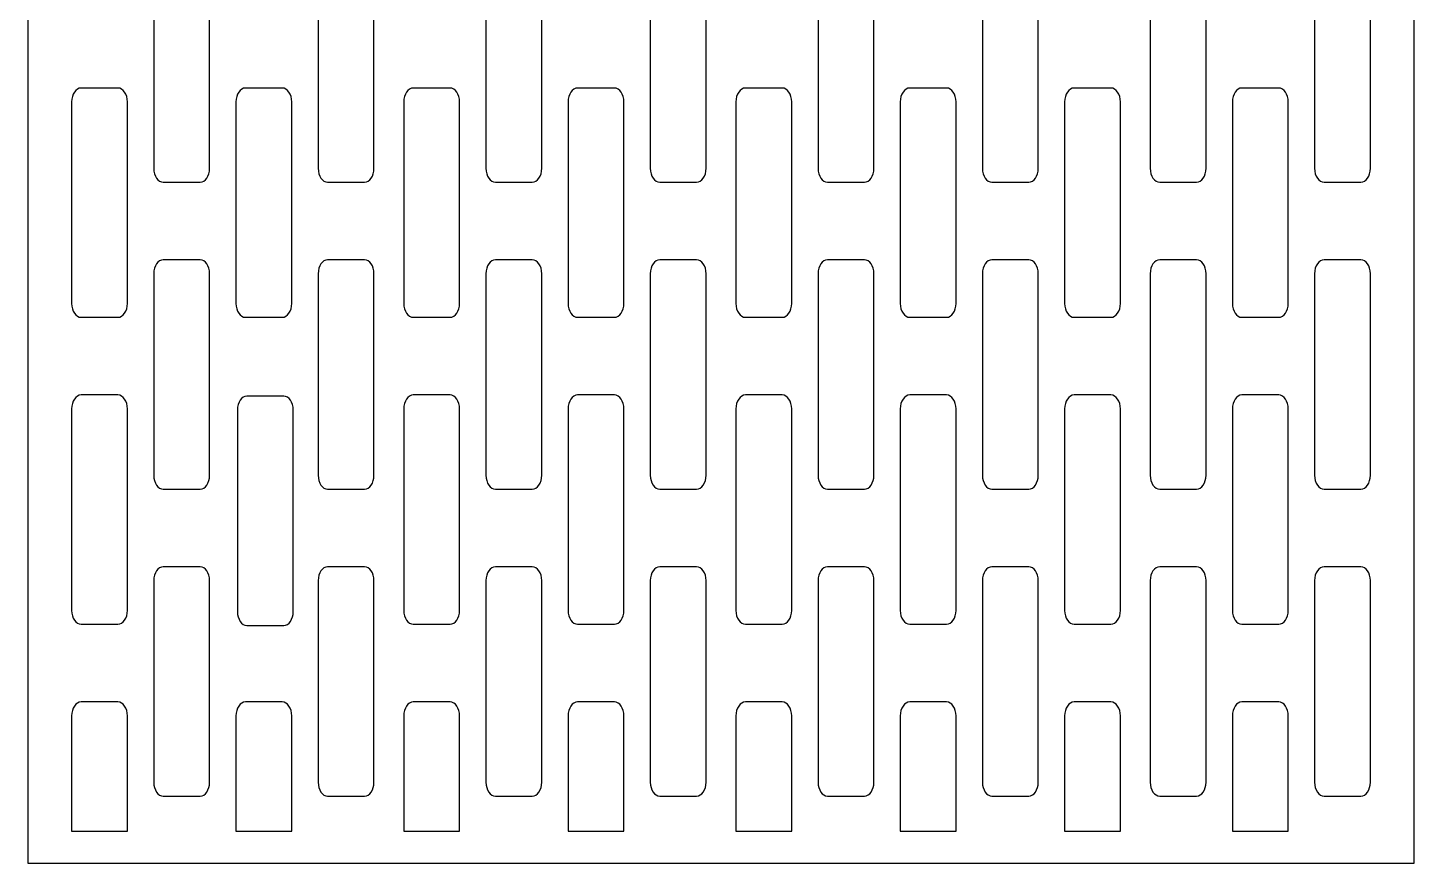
# Model space of a CAD drawing. Header units: centimetres. Extents: x -21.3 to -16.3, y -3.9 to 9.
# Drawn here: x -21.275 to -16.317, y -3.853 to -0.864 of the extents above; entities that cross this region are included whole.
import ezdxf

# ---------------------------------------------------------------- set-up
doc = ezdxf.new("R2010")
doc.units = ezdxf.units.CM
doc.header["$MEASUREMENT"] = 0
doc.layers.add('layer 1', color=7, linetype='Continuous')

msp = doc.modelspace()

# ---------------------------------------------------------------- linework, layer by layer
at = {"layer": 'layer 1', "color": 250}
for points, knots in [([(-21.27529, 9.00078), (-21.27529, 9.00078), (-16.3166, 9.00078), (-16.3166, 9.00078), (-16.3166, 9.00078), (-16.3166, 9.00078), (-16.3166, -3.85302), (-16.3166, -3.85302), (-16.3166, -3.85302), (-16.3166, -3.85302), (-21.27529, -3.85302), (-21.27529, -3.85302), (-21.27529, -3.85302), (-21.27529, -3.85302), (-21.27529, 9.00078), (-21.27529, 9.00078)], [0, 0, 0, 0, 0.2, 0.2, 0.2, 0.2, 0.4, 0.4, 0.4, 0.4, 0.6, 0.6, 0.6, 0.6, 1, 1, 1, 1]), ([(-20.79046, -0.5957), (-20.79046, -0.5957), (-20.65887, -0.5957), (-20.65887, -0.5957), (-20.65887, -0.5957), (-20.64013, -0.5957), (-20.62482, -0.61803), (-20.62482, -0.6453), (-20.62482, -0.6453), (-20.62482, -0.6453), (-20.62482, -1.36648), (-20.62482, -1.36648), (-20.62482, -1.36648), (-20.62482, -1.39376), (-20.64013, -1.41607), (-20.65887, -1.41607), (-20.65887, -1.41607), (-20.65887, -1.41607), (-20.79046, -1.41607), (-20.79046, -1.41607), (-20.79046, -1.41607), (-20.80918, -1.41607), (-20.8245, -1.39376), (-20.8245, -1.36648), (-20.8245, -1.36648), (-20.8245, -1.36648), (-20.8245, -0.6453), (-20.8245, -0.6453), (-20.8245, -0.6453), (-20.8245, -0.61803), (-20.80918, -0.5957), (-20.79046, -0.5957)], [0, 0, 0, 0, 0.1111111, 0.1111111, 0.1111111, 0.1111111, 0.2222222, 0.2222222, 0.2222222, 0.2222222, 0.3333333, 0.3333333, 0.3333333, 0.3333333, 0.4444444, 0.4444444, 0.4444444, 0.4444444, 0.5555556, 0.5555556, 0.5555556, 0.5555556, 0.6666667, 0.6666667, 0.6666667, 0.6666667, 0.7777778, 0.7777778, 0.7777778, 0.7777778, 1, 1, 1, 1]), ([(-20.20264, -0.5957), (-20.20264, -0.5957), (-20.07105, -0.5957), (-20.07105, -0.5957), (-20.07105, -0.5957), (-20.05233, -0.5957), (-20.037, -0.61803), (-20.037, -0.6453), (-20.037, -0.6453), (-20.037, -0.6453), (-20.037, -1.36648), (-20.037, -1.36648), (-20.037, -1.36648), (-20.037, -1.39376), (-20.05233, -1.41607), (-20.07105, -1.41607), (-20.07105, -1.41607), (-20.07105, -1.41607), (-20.20264, -1.41607), (-20.20264, -1.41607), (-20.20264, -1.41607), (-20.22136, -1.41607), (-20.23668, -1.39376), (-20.23668, -1.36648), (-20.23668, -1.36648), (-20.23668, -1.36648), (-20.23668, -0.6453), (-20.23668, -0.6453), (-20.23668, -0.6453), (-20.23668, -0.61803), (-20.22136, -0.5957), (-20.20264, -0.5957)], [0, 0, 0, 0, 0.1111111, 0.1111111, 0.1111111, 0.1111111, 0.2222222, 0.2222222, 0.2222222, 0.2222222, 0.3333333, 0.3333333, 0.3333333, 0.3333333, 0.4444444, 0.4444444, 0.4444444, 0.4444444, 0.5555556, 0.5555556, 0.5555556, 0.5555556, 0.6666667, 0.6666667, 0.6666667, 0.6666667, 0.7777778, 0.7777778, 0.7777778, 0.7777778, 1, 1, 1, 1]), ([(-19.60263, -0.5957), (-19.60263, -0.5957), (-19.47104, -0.5957), (-19.47104, -0.5957), (-19.47104, -0.5957), (-19.4523, -0.5957), (-19.43699, -0.61803), (-19.43699, -0.6453), (-19.43699, -0.6453), (-19.43699, -0.6453), (-19.43699, -1.36648), (-19.43699, -1.36648), (-19.43699, -1.36648), (-19.43699, -1.39376), (-19.4523, -1.41607), (-19.47104, -1.41607), (-19.47104, -1.41607), (-19.47104, -1.41607), (-19.60263, -1.41607), (-19.60263, -1.41607), (-19.60263, -1.41607), (-19.62135, -1.41607), (-19.63666, -1.39376), (-19.63666, -1.36648), (-19.63666, -1.36648), (-19.63666, -1.36648), (-19.63666, -0.6453), (-19.63666, -0.6453), (-19.63666, -0.6453), (-19.63666, -0.61803), (-19.62135, -0.5957), (-19.60263, -0.5957)], [0, 0, 0, 0, 0.1111111, 0.1111111, 0.1111111, 0.1111111, 0.2222222, 0.2222222, 0.2222222, 0.2222222, 0.3333333, 0.3333333, 0.3333333, 0.3333333, 0.4444444, 0.4444444, 0.4444444, 0.4444444, 0.5555556, 0.5555556, 0.5555556, 0.5555556, 0.6666667, 0.6666667, 0.6666667, 0.6666667, 0.7777778, 0.7777778, 0.7777778, 0.7777778, 1, 1, 1, 1]), ([(-19.01482, -0.5957), (-19.01482, -0.5957), (-18.88323, -0.5957), (-18.88323, -0.5957), (-18.88323, -0.5957), (-18.86449, -0.5957), (-18.84917, -0.61803), (-18.84917, -0.64529), (-18.84917, -0.64529), (-18.84917, -0.64529), (-18.84917, -1.36647), (-18.84917, -1.36647), (-18.84917, -1.36647), (-18.84917, -1.39375), (-18.86449, -1.41606), (-18.88323, -1.41606), (-18.88323, -1.41606), (-18.88323, -1.41606), (-19.01482, -1.41606), (-19.01482, -1.41606), (-19.01482, -1.41606), (-19.03353, -1.41606), (-19.04886, -1.39375), (-19.04886, -1.36647), (-19.04886, -1.36647), (-19.04886, -1.36647), (-19.04886, -0.64529), (-19.04886, -0.64529), (-19.04886, -0.64529), (-19.04886, -0.61803), (-19.03353, -0.5957), (-19.01482, -0.5957)], [0, 0, 0, 0, 0.1111111, 0.1111111, 0.1111111, 0.1111111, 0.2222222, 0.2222222, 0.2222222, 0.2222222, 0.3333333, 0.3333333, 0.3333333, 0.3333333, 0.4444444, 0.4444444, 0.4444444, 0.4444444, 0.5555556, 0.5555556, 0.5555556, 0.5555556, 0.6666667, 0.6666667, 0.6666667, 0.6666667, 0.7777778, 0.7777778, 0.7777778, 0.7777778, 1, 1, 1, 1]), ([(-18.4148, -0.5957), (-18.4148, -0.5957), (-18.2832, -0.5957), (-18.2832, -0.5957), (-18.2832, -0.5957), (-18.26446, -0.5957), (-18.24916, -0.61803), (-18.24916, -0.64529), (-18.24916, -0.64529), (-18.24916, -0.64529), (-18.24916, -1.36647), (-18.24916, -1.36647), (-18.24916, -1.36647), (-18.24916, -1.39375), (-18.26446, -1.41606), (-18.2832, -1.41606), (-18.2832, -1.41606), (-18.2832, -1.41606), (-18.4148, -1.41606), (-18.4148, -1.41606), (-18.4148, -1.41606), (-18.43351, -1.41606), (-18.44883, -1.39375), (-18.44883, -1.36647), (-18.44883, -1.36647), (-18.44883, -1.36647), (-18.44883, -0.64529), (-18.44883, -0.64529), (-18.44883, -0.64529), (-18.44883, -0.61803), (-18.43351, -0.5957), (-18.4148, -0.5957)], [0, 0, 0, 0, 0.1111111, 0.1111111, 0.1111111, 0.1111111, 0.2222222, 0.2222222, 0.2222222, 0.2222222, 0.3333333, 0.3333333, 0.3333333, 0.3333333, 0.4444444, 0.4444444, 0.4444444, 0.4444444, 0.5555556, 0.5555556, 0.5555556, 0.5555556, 0.6666667, 0.6666667, 0.6666667, 0.6666667, 0.7777778, 0.7777778, 0.7777778, 0.7777778, 1, 1, 1, 1]), ([(-17.82698, -0.5957), (-17.82698, -0.5957), (-17.6954, -0.5957), (-17.6954, -0.5957), (-17.6954, -0.5957), (-17.67666, -0.5957), (-17.66134, -0.61803), (-17.66134, -0.64529), (-17.66134, -0.64529), (-17.66134, -0.64529), (-17.66134, -1.36647), (-17.66134, -1.36647), (-17.66134, -1.36647), (-17.66134, -1.39375), (-17.67666, -1.41606), (-17.6954, -1.41606), (-17.6954, -1.41606), (-17.6954, -1.41606), (-17.82698, -1.41606), (-17.82698, -1.41606), (-17.82698, -1.41606), (-17.8457, -1.41606), (-17.86102, -1.39375), (-17.86102, -1.36647), (-17.86102, -1.36647), (-17.86102, -1.36647), (-17.86102, -0.64529), (-17.86102, -0.64529), (-17.86102, -0.64529), (-17.86102, -0.61803), (-17.8457, -0.5957), (-17.82698, -0.5957)], [0, 0, 0, 0, 0.1111111, 0.1111111, 0.1111111, 0.1111111, 0.2222222, 0.2222222, 0.2222222, 0.2222222, 0.3333333, 0.3333333, 0.3333333, 0.3333333, 0.4444444, 0.4444444, 0.4444444, 0.4444444, 0.5555556, 0.5555556, 0.5555556, 0.5555556, 0.6666667, 0.6666667, 0.6666667, 0.6666667, 0.7777778, 0.7777778, 0.7777778, 0.7777778, 1, 1, 1, 1]), ([(-17.22697, -0.5957), (-17.22697, -0.5957), (-17.09536, -0.5957), (-17.09536, -0.5957), (-17.09536, -0.5957), (-17.07664, -0.5957), (-17.06132, -0.61803), (-17.06132, -0.64529), (-17.06132, -0.64529), (-17.06132, -0.64529), (-17.06132, -1.36647), (-17.06132, -1.36647), (-17.06132, -1.36647), (-17.06132, -1.39375), (-17.07664, -1.41606), (-17.09536, -1.41606), (-17.09536, -1.41606), (-17.09536, -1.41606), (-17.22697, -1.41606), (-17.22697, -1.41606), (-17.22697, -1.41606), (-17.2457, -1.41606), (-17.26102, -1.39375), (-17.26102, -1.36647), (-17.26102, -1.36647), (-17.26102, -1.36647), (-17.26102, -0.64529), (-17.26102, -0.64529), (-17.26102, -0.64529), (-17.26102, -0.61803), (-17.2457, -0.5957), (-17.22697, -0.5957)], [0, 0, 0, 0, 0.1111111, 0.1111111, 0.1111111, 0.1111111, 0.2222222, 0.2222222, 0.2222222, 0.2222222, 0.3333333, 0.3333333, 0.3333333, 0.3333333, 0.4444444, 0.4444444, 0.4444444, 0.4444444, 0.5555556, 0.5555556, 0.5555556, 0.5555556, 0.6666667, 0.6666667, 0.6666667, 0.6666667, 0.7777778, 0.7777778, 0.7777778, 0.7777778, 1, 1, 1, 1]), ([(-16.63915, -0.5957), (-16.63915, -0.5957), (-16.50755, -0.5957), (-16.50755, -0.5957), (-16.50755, -0.5957), (-16.48882, -0.5957), (-16.47352, -0.61803), (-16.47352, -0.6453), (-16.47352, -0.6453), (-16.47352, -0.6453), (-16.47352, -1.36648), (-16.47352, -1.36648), (-16.47352, -1.36648), (-16.47352, -1.39376), (-16.48882, -1.41607), (-16.50755, -1.41607), (-16.50755, -1.41607), (-16.50755, -1.41607), (-16.63915, -1.41607), (-16.63915, -1.41607), (-16.63915, -1.41607), (-16.65788, -1.41607), (-16.6732, -1.39376), (-16.6732, -1.36648), (-16.6732, -1.36648), (-16.6732, -1.36648), (-16.6732, -0.6453), (-16.6732, -0.6453), (-16.6732, -0.6453), (-16.6732, -0.61803), (-16.65788, -0.5957), (-16.63915, -0.5957)], [0, 0, 0, 0, 0.1111111, 0.1111111, 0.1111111, 0.1111111, 0.2222222, 0.2222222, 0.2222222, 0.2222222, 0.3333333, 0.3333333, 0.3333333, 0.3333333, 0.4444444, 0.4444444, 0.4444444, 0.4444444, 0.5555556, 0.5555556, 0.5555556, 0.5555556, 0.6666667, 0.6666667, 0.6666667, 0.6666667, 0.7777778, 0.7777778, 0.7777778, 0.7777778, 1, 1, 1, 1]), ([(-21.08433, -1.07925), (-21.08433, -1.07925), (-20.95275, -1.07925), (-20.95275, -1.07925), (-20.95275, -1.07925), (-20.93402, -1.07925), (-20.9187, -1.10156), (-20.9187, -1.12884), (-20.9187, -1.12884), (-20.9187, -1.12884), (-20.9187, -1.85002), (-20.9187, -1.85002), (-20.9187, -1.85002), (-20.9187, -1.87729), (-20.93402, -1.8996), (-20.95275, -1.8996), (-20.95275, -1.8996), (-20.95275, -1.8996), (-21.08433, -1.8996), (-21.08433, -1.8996), (-21.08433, -1.8996), (-21.10308, -1.8996), (-21.11838, -1.87729), (-21.11838, -1.85002), (-21.11838, -1.85002), (-21.11838, -1.85002), (-21.11838, -1.12884), (-21.11838, -1.12884), (-21.11838, -1.12884), (-21.11838, -1.10156), (-21.10308, -1.07925), (-21.08433, -1.07925)], [0, 0, 0, 0, 0.1111111, 0.1111111, 0.1111111, 0.1111111, 0.2222222, 0.2222222, 0.2222222, 0.2222222, 0.3333333, 0.3333333, 0.3333333, 0.3333333, 0.4444444, 0.4444444, 0.4444444, 0.4444444, 0.5555556, 0.5555556, 0.5555556, 0.5555556, 0.6666667, 0.6666667, 0.6666667, 0.6666667, 0.7777778, 0.7777778, 0.7777778, 0.7777778, 1, 1, 1, 1]), ([(-20.49654, -1.07925), (-20.49654, -1.07925), (-20.36497, -1.07925), (-20.36497, -1.07925), (-20.36497, -1.07925), (-20.34622, -1.07925), (-20.33092, -1.10156), (-20.33092, -1.12884), (-20.33092, -1.12884), (-20.33092, -1.12884), (-20.33092, -1.85002), (-20.33092, -1.85002), (-20.33092, -1.85002), (-20.33092, -1.87729), (-20.34622, -1.8996), (-20.36497, -1.8996), (-20.36497, -1.8996), (-20.36497, -1.8996), (-20.49654, -1.8996), (-20.49654, -1.8996), (-20.49654, -1.8996), (-20.51527, -1.8996), (-20.53059, -1.87729), (-20.53059, -1.85002), (-20.53059, -1.85002), (-20.53059, -1.85002), (-20.53059, -1.12884), (-20.53059, -1.12884), (-20.53059, -1.12884), (-20.53059, -1.10156), (-20.51527, -1.07925), (-20.49654, -1.07925)], [0, 0, 0, 0, 0.1111111, 0.1111111, 0.1111111, 0.1111111, 0.2222222, 0.2222222, 0.2222222, 0.2222222, 0.3333333, 0.3333333, 0.3333333, 0.3333333, 0.4444444, 0.4444444, 0.4444444, 0.4444444, 0.5555556, 0.5555556, 0.5555556, 0.5555556, 0.6666667, 0.6666667, 0.6666667, 0.6666667, 0.7777778, 0.7777778, 0.7777778, 0.7777778, 1, 1, 1, 1]), ([(-19.8965, -1.07925), (-19.8965, -1.07925), (-19.76492, -1.07925), (-19.76492, -1.07925), (-19.76492, -1.07925), (-19.7462, -1.07925), (-19.73088, -1.10156), (-19.73088, -1.12884), (-19.73088, -1.12884), (-19.73088, -1.12884), (-19.73088, -1.85002), (-19.73088, -1.85002), (-19.73088, -1.85002), (-19.73088, -1.87729), (-19.7462, -1.8996), (-19.76492, -1.8996), (-19.76492, -1.8996), (-19.76492, -1.8996), (-19.8965, -1.8996), (-19.8965, -1.8996), (-19.8965, -1.8996), (-19.91525, -1.8996), (-19.93056, -1.87729), (-19.93056, -1.85002), (-19.93056, -1.85002), (-19.93056, -1.85002), (-19.93056, -1.12884), (-19.93056, -1.12884), (-19.93056, -1.12884), (-19.93056, -1.10156), (-19.91525, -1.07925), (-19.8965, -1.07925)], [0, 0, 0, 0, 0.1111111, 0.1111111, 0.1111111, 0.1111111, 0.2222222, 0.2222222, 0.2222222, 0.2222222, 0.3333333, 0.3333333, 0.3333333, 0.3333333, 0.4444444, 0.4444444, 0.4444444, 0.4444444, 0.5555556, 0.5555556, 0.5555556, 0.5555556, 0.6666667, 0.6666667, 0.6666667, 0.6666667, 0.7777778, 0.7777778, 0.7777778, 0.7777778, 1, 1, 1, 1]), ([(-19.30871, -1.07925), (-19.30871, -1.07925), (-19.17712, -1.07925), (-19.17712, -1.07925), (-19.17712, -1.07925), (-19.1584, -1.07925), (-19.14309, -1.10156), (-19.14309, -1.12884), (-19.14309, -1.12884), (-19.14309, -1.12884), (-19.14309, -1.85002), (-19.14309, -1.85002), (-19.14309, -1.85002), (-19.14309, -1.87729), (-19.1584, -1.8996), (-19.17712, -1.8996), (-19.17712, -1.8996), (-19.17712, -1.8996), (-19.30871, -1.8996), (-19.30871, -1.8996), (-19.30871, -1.8996), (-19.32744, -1.8996), (-19.34276, -1.87729), (-19.34276, -1.85002), (-19.34276, -1.85002), (-19.34276, -1.85002), (-19.34276, -1.12884), (-19.34276, -1.12884), (-19.34276, -1.12884), (-19.34276, -1.10156), (-19.32744, -1.07925), (-19.30871, -1.07925)], [0, 0, 0, 0, 0.1111111, 0.1111111, 0.1111111, 0.1111111, 0.2222222, 0.2222222, 0.2222222, 0.2222222, 0.3333333, 0.3333333, 0.3333333, 0.3333333, 0.4444444, 0.4444444, 0.4444444, 0.4444444, 0.5555556, 0.5555556, 0.5555556, 0.5555556, 0.6666667, 0.6666667, 0.6666667, 0.6666667, 0.7777778, 0.7777778, 0.7777778, 0.7777778, 1, 1, 1, 1]), ([(-18.70867, -1.07925), (-18.70867, -1.07925), (-18.57708, -1.07925), (-18.57708, -1.07925), (-18.57708, -1.07925), (-18.55837, -1.07925), (-18.54304, -1.10156), (-18.54304, -1.12884), (-18.54304, -1.12884), (-18.54304, -1.12884), (-18.54304, -1.85002), (-18.54304, -1.85002), (-18.54304, -1.85002), (-18.54304, -1.87729), (-18.55837, -1.8996), (-18.57708, -1.8996), (-18.57708, -1.8996), (-18.57708, -1.8996), (-18.70867, -1.8996), (-18.70867, -1.8996), (-18.70867, -1.8996), (-18.72741, -1.8996), (-18.74273, -1.87729), (-18.74273, -1.85002), (-18.74273, -1.85002), (-18.74273, -1.85002), (-18.74273, -1.12884), (-18.74273, -1.12884), (-18.74273, -1.12884), (-18.74273, -1.10156), (-18.72741, -1.07925), (-18.70867, -1.07925)], [0, 0, 0, 0, 0.1111111, 0.1111111, 0.1111111, 0.1111111, 0.2222222, 0.2222222, 0.2222222, 0.2222222, 0.3333333, 0.3333333, 0.3333333, 0.3333333, 0.4444444, 0.4444444, 0.4444444, 0.4444444, 0.5555556, 0.5555556, 0.5555556, 0.5555556, 0.6666667, 0.6666667, 0.6666667, 0.6666667, 0.7777778, 0.7777778, 0.7777778, 0.7777778, 1, 1, 1, 1]), ([(-18.12087, -1.07924), (-18.12087, -1.07924), (-17.9893, -1.07924), (-17.9893, -1.07924), (-17.9893, -1.07924), (-17.97056, -1.07924), (-17.95525, -1.10155), (-17.95525, -1.12884), (-17.95525, -1.12884), (-17.95525, -1.12884), (-17.95525, -1.85001), (-17.95525, -1.85001), (-17.95525, -1.85001), (-17.95525, -1.87729), (-17.97056, -1.8996), (-17.9893, -1.8996), (-17.9893, -1.8996), (-17.9893, -1.8996), (-18.12087, -1.8996), (-18.12087, -1.8996), (-18.12087, -1.8996), (-18.13962, -1.8996), (-18.15493, -1.87729), (-18.15493, -1.85001), (-18.15493, -1.85001), (-18.15493, -1.85001), (-18.15493, -1.12884), (-18.15493, -1.12884), (-18.15493, -1.12884), (-18.15493, -1.10155), (-18.13962, -1.07924), (-18.12087, -1.07924)], [0, 0, 0, 0, 0.1111111, 0.1111111, 0.1111111, 0.1111111, 0.2222222, 0.2222222, 0.2222222, 0.2222222, 0.3333333, 0.3333333, 0.3333333, 0.3333333, 0.4444444, 0.4444444, 0.4444444, 0.4444444, 0.5555556, 0.5555556, 0.5555556, 0.5555556, 0.6666667, 0.6666667, 0.6666667, 0.6666667, 0.7777778, 0.7777778, 0.7777778, 0.7777778, 1, 1, 1, 1]), ([(-17.53307, -1.07925), (-17.53307, -1.07925), (-17.40149, -1.07925), (-17.40149, -1.07925), (-17.40149, -1.07925), (-17.38276, -1.07925), (-17.36743, -1.10156), (-17.36743, -1.12884), (-17.36743, -1.12884), (-17.36743, -1.12884), (-17.36743, -1.85002), (-17.36743, -1.85002), (-17.36743, -1.85002), (-17.36743, -1.87729), (-17.38276, -1.8996), (-17.40149, -1.8996), (-17.40149, -1.8996), (-17.40149, -1.8996), (-17.53307, -1.8996), (-17.53307, -1.8996), (-17.53307, -1.8996), (-17.55181, -1.8996), (-17.56712, -1.87729), (-17.56712, -1.85002), (-17.56712, -1.85002), (-17.56712, -1.85002), (-17.56712, -1.12884), (-17.56712, -1.12884), (-17.56712, -1.12884), (-17.56712, -1.10156), (-17.55181, -1.07925), (-17.53307, -1.07925)], [0, 0, 0, 0, 0.1111111, 0.1111111, 0.1111111, 0.1111111, 0.2222222, 0.2222222, 0.2222222, 0.2222222, 0.3333333, 0.3333333, 0.3333333, 0.3333333, 0.4444444, 0.4444444, 0.4444444, 0.4444444, 0.5555556, 0.5555556, 0.5555556, 0.5555556, 0.6666667, 0.6666667, 0.6666667, 0.6666667, 0.7777778, 0.7777778, 0.7777778, 0.7777778, 1, 1, 1, 1]), ([(-16.93305, -1.07924), (-16.93305, -1.07924), (-16.80147, -1.07924), (-16.80147, -1.07924), (-16.80147, -1.07924), (-16.78274, -1.07924), (-16.76742, -1.10155), (-16.76742, -1.12884), (-16.76742, -1.12884), (-16.76742, -1.12884), (-16.76742, -1.85001), (-16.76742, -1.85001), (-16.76742, -1.85001), (-16.76742, -1.87729), (-16.78274, -1.8996), (-16.80147, -1.8996), (-16.80147, -1.8996), (-16.80147, -1.8996), (-16.93305, -1.8996), (-16.93305, -1.8996), (-16.93305, -1.8996), (-16.95177, -1.8996), (-16.96711, -1.87729), (-16.96711, -1.85001), (-16.96711, -1.85001), (-16.96711, -1.85001), (-16.96711, -1.12884), (-16.96711, -1.12884), (-16.96711, -1.12884), (-16.96711, -1.10155), (-16.95177, -1.07924), (-16.93305, -1.07924)], [0, 0, 0, 0, 0.1111111, 0.1111111, 0.1111111, 0.1111111, 0.2222222, 0.2222222, 0.2222222, 0.2222222, 0.3333333, 0.3333333, 0.3333333, 0.3333333, 0.4444444, 0.4444444, 0.4444444, 0.4444444, 0.5555556, 0.5555556, 0.5555556, 0.5555556, 0.6666667, 0.6666667, 0.6666667, 0.6666667, 0.7777778, 0.7777778, 0.7777778, 0.7777778, 1, 1, 1, 1]), ([(-20.79046, -1.69399), (-20.79046, -1.69399), (-20.65887, -1.69399), (-20.65887, -1.69399), (-20.65887, -1.69399), (-20.64013, -1.69399), (-20.62482, -1.7163), (-20.62482, -1.74358), (-20.62482, -1.74358), (-20.62482, -1.74358), (-20.62482, -2.46476), (-20.62482, -2.46476), (-20.62482, -2.46476), (-20.62482, -2.49204), (-20.64013, -2.51435), (-20.65887, -2.51435), (-20.65887, -2.51435), (-20.65887, -2.51435), (-20.79046, -2.51435), (-20.79046, -2.51435), (-20.79046, -2.51435), (-20.80918, -2.51435), (-20.8245, -2.49204), (-20.8245, -2.46476), (-20.8245, -2.46476), (-20.8245, -2.46476), (-20.8245, -1.74358), (-20.8245, -1.74358), (-20.8245, -1.74358), (-20.8245, -1.7163), (-20.80918, -1.69399), (-20.79046, -1.69399)], [0, 0, 0, 0, 0.1111111, 0.1111111, 0.1111111, 0.1111111, 0.2222222, 0.2222222, 0.2222222, 0.2222222, 0.3333333, 0.3333333, 0.3333333, 0.3333333, 0.4444444, 0.4444444, 0.4444444, 0.4444444, 0.5555556, 0.5555556, 0.5555556, 0.5555556, 0.6666667, 0.6666667, 0.6666667, 0.6666667, 0.7777778, 0.7777778, 0.7777778, 0.7777778, 1, 1, 1, 1]), ([(-20.20264, -1.69399), (-20.20264, -1.69399), (-20.07105, -1.69399), (-20.07105, -1.69399), (-20.07105, -1.69399), (-20.05233, -1.69399), (-20.037, -1.7163), (-20.037, -1.74358), (-20.037, -1.74358), (-20.037, -1.74358), (-20.037, -2.46476), (-20.037, -2.46476), (-20.037, -2.46476), (-20.037, -2.49204), (-20.05233, -2.51435), (-20.07105, -2.51435), (-20.07105, -2.51435), (-20.07105, -2.51435), (-20.20264, -2.51435), (-20.20264, -2.51435), (-20.20264, -2.51435), (-20.22136, -2.51435), (-20.23668, -2.49204), (-20.23668, -2.46476), (-20.23668, -2.46476), (-20.23668, -2.46476), (-20.23668, -1.74358), (-20.23668, -1.74358), (-20.23668, -1.74358), (-20.23668, -1.7163), (-20.22136, -1.69399), (-20.20264, -1.69399)], [0, 0, 0, 0, 0.1111111, 0.1111111, 0.1111111, 0.1111111, 0.2222222, 0.2222222, 0.2222222, 0.2222222, 0.3333333, 0.3333333, 0.3333333, 0.3333333, 0.4444444, 0.4444444, 0.4444444, 0.4444444, 0.5555556, 0.5555556, 0.5555556, 0.5555556, 0.6666667, 0.6666667, 0.6666667, 0.6666667, 0.7777778, 0.7777778, 0.7777778, 0.7777778, 1, 1, 1, 1]), ([(-19.60263, -1.69399), (-19.60263, -1.69399), (-19.47104, -1.69399), (-19.47104, -1.69399), (-19.47104, -1.69399), (-19.4523, -1.69399), (-19.43699, -1.7163), (-19.43699, -1.74358), (-19.43699, -1.74358), (-19.43699, -1.74358), (-19.43699, -2.46476), (-19.43699, -2.46476), (-19.43699, -2.46476), (-19.43699, -2.49204), (-19.4523, -2.51435), (-19.47104, -2.51435), (-19.47104, -2.51435), (-19.47104, -2.51435), (-19.60263, -2.51435), (-19.60263, -2.51435), (-19.60263, -2.51435), (-19.62135, -2.51435), (-19.63666, -2.49204), (-19.63666, -2.46476), (-19.63666, -2.46476), (-19.63666, -2.46476), (-19.63666, -1.74358), (-19.63666, -1.74358), (-19.63666, -1.74358), (-19.63666, -1.7163), (-19.62135, -1.69399), (-19.60263, -1.69399)], [0, 0, 0, 0, 0.1111111, 0.1111111, 0.1111111, 0.1111111, 0.2222222, 0.2222222, 0.2222222, 0.2222222, 0.3333333, 0.3333333, 0.3333333, 0.3333333, 0.4444444, 0.4444444, 0.4444444, 0.4444444, 0.5555556, 0.5555556, 0.5555556, 0.5555556, 0.6666667, 0.6666667, 0.6666667, 0.6666667, 0.7777778, 0.7777778, 0.7777778, 0.7777778, 1, 1, 1, 1]), ([(-19.01482, -1.69398), (-19.01482, -1.69398), (-18.88323, -1.69398), (-18.88323, -1.69398), (-18.88323, -1.69398), (-18.86449, -1.69398), (-18.84917, -1.7163), (-18.84917, -1.74357), (-18.84917, -1.74357), (-18.84917, -1.74357), (-18.84917, -2.46474), (-18.84917, -2.46474), (-18.84917, -2.46474), (-18.84917, -2.49204), (-18.86449, -2.51435), (-18.88323, -2.51435), (-18.88323, -2.51435), (-18.88323, -2.51435), (-19.01482, -2.51435), (-19.01482, -2.51435), (-19.01482, -2.51435), (-19.03353, -2.51435), (-19.04886, -2.49204), (-19.04886, -2.46474), (-19.04886, -2.46474), (-19.04886, -2.46474), (-19.04886, -1.74357), (-19.04886, -1.74357), (-19.04886, -1.74357), (-19.04886, -1.7163), (-19.03353, -1.69398), (-19.01482, -1.69398)], [0, 0, 0, 0, 0.1111111, 0.1111111, 0.1111111, 0.1111111, 0.2222222, 0.2222222, 0.2222222, 0.2222222, 0.3333333, 0.3333333, 0.3333333, 0.3333333, 0.4444444, 0.4444444, 0.4444444, 0.4444444, 0.5555556, 0.5555556, 0.5555556, 0.5555556, 0.6666667, 0.6666667, 0.6666667, 0.6666667, 0.7777778, 0.7777778, 0.7777778, 0.7777778, 1, 1, 1, 1]), ([(-18.4148, -1.69398), (-18.4148, -1.69398), (-18.2832, -1.69398), (-18.2832, -1.69398), (-18.2832, -1.69398), (-18.26446, -1.69398), (-18.24916, -1.7163), (-18.24916, -1.74357), (-18.24916, -1.74357), (-18.24916, -1.74357), (-18.24916, -2.46474), (-18.24916, -2.46474), (-18.24916, -2.46474), (-18.24916, -2.49204), (-18.26446, -2.51435), (-18.2832, -2.51435), (-18.2832, -2.51435), (-18.2832, -2.51435), (-18.4148, -2.51435), (-18.4148, -2.51435), (-18.4148, -2.51435), (-18.43351, -2.51435), (-18.44883, -2.49204), (-18.44883, -2.46474), (-18.44883, -2.46474), (-18.44883, -2.46474), (-18.44883, -1.74357), (-18.44883, -1.74357), (-18.44883, -1.74357), (-18.44883, -1.7163), (-18.43351, -1.69398), (-18.4148, -1.69398)], [0, 0, 0, 0, 0.1111111, 0.1111111, 0.1111111, 0.1111111, 0.2222222, 0.2222222, 0.2222222, 0.2222222, 0.3333333, 0.3333333, 0.3333333, 0.3333333, 0.4444444, 0.4444444, 0.4444444, 0.4444444, 0.5555556, 0.5555556, 0.5555556, 0.5555556, 0.6666667, 0.6666667, 0.6666667, 0.6666667, 0.7777778, 0.7777778, 0.7777778, 0.7777778, 1, 1, 1, 1]), ([(-17.82698, -1.69398), (-17.82698, -1.69398), (-17.6954, -1.69398), (-17.6954, -1.69398), (-17.6954, -1.69398), (-17.67666, -1.69398), (-17.66134, -1.7163), (-17.66134, -1.74357), (-17.66134, -1.74357), (-17.66134, -1.74357), (-17.66134, -2.46474), (-17.66134, -2.46474), (-17.66134, -2.46474), (-17.66134, -2.49204), (-17.67666, -2.51435), (-17.6954, -2.51435), (-17.6954, -2.51435), (-17.6954, -2.51435), (-17.82698, -2.51435), (-17.82698, -2.51435), (-17.82698, -2.51435), (-17.8457, -2.51435), (-17.86102, -2.49204), (-17.86102, -2.46474), (-17.86102, -2.46474), (-17.86102, -2.46474), (-17.86102, -1.74357), (-17.86102, -1.74357), (-17.86102, -1.74357), (-17.86102, -1.7163), (-17.8457, -1.69398), (-17.82698, -1.69398)], [0, 0, 0, 0, 0.1111111, 0.1111111, 0.1111111, 0.1111111, 0.2222222, 0.2222222, 0.2222222, 0.2222222, 0.3333333, 0.3333333, 0.3333333, 0.3333333, 0.4444444, 0.4444444, 0.4444444, 0.4444444, 0.5555556, 0.5555556, 0.5555556, 0.5555556, 0.6666667, 0.6666667, 0.6666667, 0.6666667, 0.7777778, 0.7777778, 0.7777778, 0.7777778, 1, 1, 1, 1]), ([(-17.22697, -1.69398), (-17.22697, -1.69398), (-17.09536, -1.69398), (-17.09536, -1.69398), (-17.09536, -1.69398), (-17.07664, -1.69398), (-17.06132, -1.7163), (-17.06132, -1.74357), (-17.06132, -1.74357), (-17.06132, -1.74357), (-17.06132, -2.46474), (-17.06132, -2.46474), (-17.06132, -2.46474), (-17.06132, -2.49204), (-17.07664, -2.51435), (-17.09536, -2.51435), (-17.09536, -2.51435), (-17.09536, -2.51435), (-17.22697, -2.51435), (-17.22697, -2.51435), (-17.22697, -2.51435), (-17.2457, -2.51435), (-17.26102, -2.49204), (-17.26102, -2.46474), (-17.26102, -2.46474), (-17.26102, -2.46474), (-17.26102, -1.74357), (-17.26102, -1.74357), (-17.26102, -1.74357), (-17.26102, -1.7163), (-17.2457, -1.69398), (-17.22697, -1.69398)], [0, 0, 0, 0, 0.1111111, 0.1111111, 0.1111111, 0.1111111, 0.2222222, 0.2222222, 0.2222222, 0.2222222, 0.3333333, 0.3333333, 0.3333333, 0.3333333, 0.4444444, 0.4444444, 0.4444444, 0.4444444, 0.5555556, 0.5555556, 0.5555556, 0.5555556, 0.6666667, 0.6666667, 0.6666667, 0.6666667, 0.7777778, 0.7777778, 0.7777778, 0.7777778, 1, 1, 1, 1]), ([(-16.63915, -1.69399), (-16.63915, -1.69399), (-16.50755, -1.69399), (-16.50755, -1.69399), (-16.50755, -1.69399), (-16.48882, -1.69399), (-16.47352, -1.7163), (-16.47352, -1.74358), (-16.47352, -1.74358), (-16.47352, -1.74358), (-16.47352, -2.46476), (-16.47352, -2.46476), (-16.47352, -2.46476), (-16.47352, -2.49204), (-16.48882, -2.51435), (-16.50755, -2.51435), (-16.50755, -2.51435), (-16.50755, -2.51435), (-16.63915, -2.51435), (-16.63915, -2.51435), (-16.63915, -2.51435), (-16.65788, -2.51435), (-16.6732, -2.49204), (-16.6732, -2.46476), (-16.6732, -2.46476), (-16.6732, -2.46476), (-16.6732, -1.74358), (-16.6732, -1.74358), (-16.6732, -1.74358), (-16.6732, -1.7163), (-16.65788, -1.69399), (-16.63915, -1.69399)], [0, 0, 0, 0, 0.1111111, 0.1111111, 0.1111111, 0.1111111, 0.2222222, 0.2222222, 0.2222222, 0.2222222, 0.3333333, 0.3333333, 0.3333333, 0.3333333, 0.4444444, 0.4444444, 0.4444444, 0.4444444, 0.5555556, 0.5555556, 0.5555556, 0.5555556, 0.6666667, 0.6666667, 0.6666667, 0.6666667, 0.7777778, 0.7777778, 0.7777778, 0.7777778, 1, 1, 1, 1]), ([(-21.08433, -2.17752), (-21.08433, -2.17752), (-20.95275, -2.17752), (-20.95275, -2.17752), (-20.95275, -2.17752), (-20.93402, -2.17752), (-20.9187, -2.19984), (-20.9187, -2.22712), (-20.9187, -2.22712), (-20.9187, -2.22712), (-20.9187, -2.9483), (-20.9187, -2.9483), (-20.9187, -2.9483), (-20.9187, -2.97558), (-20.93402, -2.99789), (-20.95275, -2.99789), (-20.95275, -2.99789), (-20.95275, -2.99789), (-21.08433, -2.99789), (-21.08433, -2.99789), (-21.08433, -2.99789), (-21.10308, -2.99789), (-21.11838, -2.97558), (-21.11838, -2.9483), (-21.11838, -2.9483), (-21.11838, -2.9483), (-21.11838, -2.22712), (-21.11838, -2.22712), (-21.11838, -2.22712), (-21.11838, -2.19984), (-21.10308, -2.17752), (-21.08433, -2.17752)], [0, 0, 0, 0, 0.1111111, 0.1111111, 0.1111111, 0.1111111, 0.2222222, 0.2222222, 0.2222222, 0.2222222, 0.3333333, 0.3333333, 0.3333333, 0.3333333, 0.4444444, 0.4444444, 0.4444444, 0.4444444, 0.5555556, 0.5555556, 0.5555556, 0.5555556, 0.6666667, 0.6666667, 0.6666667, 0.6666667, 0.7777778, 0.7777778, 0.7777778, 0.7777778, 1, 1, 1, 1]), ([(-20.49144, -2.1817), (-20.49144, -2.1817), (-20.35984, -2.1817), (-20.35984, -2.1817), (-20.35984, -2.1817), (-20.34111, -2.1817), (-20.32579, -2.204), (-20.32579, -2.23129), (-20.32579, -2.23129), (-20.32579, -2.23129), (-20.32579, -2.95245), (-20.32579, -2.95245), (-20.32579, -2.95245), (-20.32579, -2.97974), (-20.34111, -3.00205), (-20.35984, -3.00205), (-20.35984, -3.00205), (-20.35984, -3.00205), (-20.49144, -3.00205), (-20.49144, -3.00205), (-20.49144, -3.00205), (-20.51015, -3.00205), (-20.52547, -2.97974), (-20.52547, -2.95245), (-20.52547, -2.95245), (-20.52547, -2.95245), (-20.52547, -2.23129), (-20.52547, -2.23129), (-20.52547, -2.23129), (-20.52547, -2.204), (-20.51015, -2.1817), (-20.49144, -2.1817)], [0, 0, 0, 0, 0.1111111, 0.1111111, 0.1111111, 0.1111111, 0.2222222, 0.2222222, 0.2222222, 0.2222222, 0.3333333, 0.3333333, 0.3333333, 0.3333333, 0.4444444, 0.4444444, 0.4444444, 0.4444444, 0.5555556, 0.5555556, 0.5555556, 0.5555556, 0.6666667, 0.6666667, 0.6666667, 0.6666667, 0.7777778, 0.7777778, 0.7777778, 0.7777778, 1, 1, 1, 1]), ([(-19.8965, -2.17752), (-19.8965, -2.17752), (-19.76492, -2.17752), (-19.76492, -2.17752), (-19.76492, -2.17752), (-19.7462, -2.17752), (-19.73088, -2.19984), (-19.73088, -2.22712), (-19.73088, -2.22712), (-19.73088, -2.22712), (-19.73088, -2.9483), (-19.73088, -2.9483), (-19.73088, -2.9483), (-19.73088, -2.97558), (-19.7462, -2.99789), (-19.76492, -2.99789), (-19.76492, -2.99789), (-19.76492, -2.99789), (-19.8965, -2.99789), (-19.8965, -2.99789), (-19.8965, -2.99789), (-19.91525, -2.99789), (-19.93056, -2.97558), (-19.93056, -2.9483), (-19.93056, -2.9483), (-19.93056, -2.9483), (-19.93056, -2.22712), (-19.93056, -2.22712), (-19.93056, -2.22712), (-19.93056, -2.19984), (-19.91525, -2.17752), (-19.8965, -2.17752)], [0, 0, 0, 0, 0.1111111, 0.1111111, 0.1111111, 0.1111111, 0.2222222, 0.2222222, 0.2222222, 0.2222222, 0.3333333, 0.3333333, 0.3333333, 0.3333333, 0.4444444, 0.4444444, 0.4444444, 0.4444444, 0.5555556, 0.5555556, 0.5555556, 0.5555556, 0.6666667, 0.6666667, 0.6666667, 0.6666667, 0.7777778, 0.7777778, 0.7777778, 0.7777778, 1, 1, 1, 1]), ([(-19.30871, -2.17752), (-19.30871, -2.17752), (-19.17712, -2.17752), (-19.17712, -2.17752), (-19.17712, -2.17752), (-19.1584, -2.17752), (-19.14309, -2.19984), (-19.14309, -2.22712), (-19.14309, -2.22712), (-19.14309, -2.22712), (-19.14309, -2.9483), (-19.14309, -2.9483), (-19.14309, -2.9483), (-19.14309, -2.97558), (-19.1584, -2.99789), (-19.17712, -2.99789), (-19.17712, -2.99789), (-19.17712, -2.99789), (-19.30871, -2.99789), (-19.30871, -2.99789), (-19.30871, -2.99789), (-19.32744, -2.99789), (-19.34276, -2.97558), (-19.34276, -2.9483), (-19.34276, -2.9483), (-19.34276, -2.9483), (-19.34276, -2.22712), (-19.34276, -2.22712), (-19.34276, -2.22712), (-19.34276, -2.19984), (-19.32744, -2.17752), (-19.30871, -2.17752)], [0, 0, 0, 0, 0.1111111, 0.1111111, 0.1111111, 0.1111111, 0.2222222, 0.2222222, 0.2222222, 0.2222222, 0.3333333, 0.3333333, 0.3333333, 0.3333333, 0.4444444, 0.4444444, 0.4444444, 0.4444444, 0.5555556, 0.5555556, 0.5555556, 0.5555556, 0.6666667, 0.6666667, 0.6666667, 0.6666667, 0.7777778, 0.7777778, 0.7777778, 0.7777778, 1, 1, 1, 1]), ([(-18.70867, -2.17752), (-18.70867, -2.17752), (-18.57708, -2.17752), (-18.57708, -2.17752), (-18.57708, -2.17752), (-18.55837, -2.17752), (-18.54304, -2.19984), (-18.54304, -2.22712), (-18.54304, -2.22712), (-18.54304, -2.22712), (-18.54304, -2.9483), (-18.54304, -2.9483), (-18.54304, -2.9483), (-18.54304, -2.97558), (-18.55837, -2.99789), (-18.57708, -2.99789), (-18.57708, -2.99789), (-18.57708, -2.99789), (-18.70867, -2.99789), (-18.70867, -2.99789), (-18.70867, -2.99789), (-18.72741, -2.99789), (-18.74273, -2.97558), (-18.74273, -2.9483), (-18.74273, -2.9483), (-18.74273, -2.9483), (-18.74273, -2.22712), (-18.74273, -2.22712), (-18.74273, -2.22712), (-18.74273, -2.19984), (-18.72741, -2.17752), (-18.70867, -2.17752)], [0, 0, 0, 0, 0.1111111, 0.1111111, 0.1111111, 0.1111111, 0.2222222, 0.2222222, 0.2222222, 0.2222222, 0.3333333, 0.3333333, 0.3333333, 0.3333333, 0.4444444, 0.4444444, 0.4444444, 0.4444444, 0.5555556, 0.5555556, 0.5555556, 0.5555556, 0.6666667, 0.6666667, 0.6666667, 0.6666667, 0.7777778, 0.7777778, 0.7777778, 0.7777778, 1, 1, 1, 1]), ([(-18.12087, -2.17752), (-18.12087, -2.17752), (-17.9893, -2.17752), (-17.9893, -2.17752), (-17.9893, -2.17752), (-17.97056, -2.17752), (-17.95525, -2.19983), (-17.95525, -2.22712), (-17.95525, -2.22712), (-17.95525, -2.22712), (-17.95525, -2.94829), (-17.95525, -2.94829), (-17.95525, -2.94829), (-17.95525, -2.97557), (-17.97056, -2.99788), (-17.9893, -2.99788), (-17.9893, -2.99788), (-17.9893, -2.99788), (-18.12087, -2.99788), (-18.12087, -2.99788), (-18.12087, -2.99788), (-18.13962, -2.99788), (-18.15493, -2.97557), (-18.15493, -2.94829), (-18.15493, -2.94829), (-18.15493, -2.94829), (-18.15493, -2.22712), (-18.15493, -2.22712), (-18.15493, -2.22712), (-18.15493, -2.19983), (-18.13962, -2.17752), (-18.12087, -2.17752)], [0, 0, 0, 0, 0.1111111, 0.1111111, 0.1111111, 0.1111111, 0.2222222, 0.2222222, 0.2222222, 0.2222222, 0.3333333, 0.3333333, 0.3333333, 0.3333333, 0.4444444, 0.4444444, 0.4444444, 0.4444444, 0.5555556, 0.5555556, 0.5555556, 0.5555556, 0.6666667, 0.6666667, 0.6666667, 0.6666667, 0.7777778, 0.7777778, 0.7777778, 0.7777778, 1, 1, 1, 1]), ([(-17.53307, -2.17752), (-17.53307, -2.17752), (-17.40149, -2.17752), (-17.40149, -2.17752), (-17.40149, -2.17752), (-17.38276, -2.17752), (-17.36743, -2.19984), (-17.36743, -2.22712), (-17.36743, -2.22712), (-17.36743, -2.22712), (-17.36743, -2.9483), (-17.36743, -2.9483), (-17.36743, -2.9483), (-17.36743, -2.97558), (-17.38276, -2.99789), (-17.40149, -2.99789), (-17.40149, -2.99789), (-17.40149, -2.99789), (-17.53307, -2.99789), (-17.53307, -2.99789), (-17.53307, -2.99789), (-17.55181, -2.99789), (-17.56712, -2.97558), (-17.56712, -2.9483), (-17.56712, -2.9483), (-17.56712, -2.9483), (-17.56712, -2.22712), (-17.56712, -2.22712), (-17.56712, -2.22712), (-17.56712, -2.19984), (-17.55181, -2.17752), (-17.53307, -2.17752)], [0, 0, 0, 0, 0.1111111, 0.1111111, 0.1111111, 0.1111111, 0.2222222, 0.2222222, 0.2222222, 0.2222222, 0.3333333, 0.3333333, 0.3333333, 0.3333333, 0.4444444, 0.4444444, 0.4444444, 0.4444444, 0.5555556, 0.5555556, 0.5555556, 0.5555556, 0.6666667, 0.6666667, 0.6666667, 0.6666667, 0.7777778, 0.7777778, 0.7777778, 0.7777778, 1, 1, 1, 1]), ([(-16.93305, -2.17752), (-16.93305, -2.17752), (-16.80147, -2.17752), (-16.80147, -2.17752), (-16.80147, -2.17752), (-16.78274, -2.17752), (-16.76742, -2.19983), (-16.76742, -2.22712), (-16.76742, -2.22712), (-16.76742, -2.22712), (-16.76742, -2.94829), (-16.76742, -2.94829), (-16.76742, -2.94829), (-16.76742, -2.97557), (-16.78274, -2.99788), (-16.80147, -2.99788), (-16.80147, -2.99788), (-16.80147, -2.99788), (-16.93305, -2.99788), (-16.93305, -2.99788), (-16.93305, -2.99788), (-16.95177, -2.99788), (-16.96711, -2.97557), (-16.96711, -2.94829), (-16.96711, -2.94829), (-16.96711, -2.94829), (-16.96711, -2.22712), (-16.96711, -2.22712), (-16.96711, -2.22712), (-16.96711, -2.19983), (-16.95177, -2.17752), (-16.93305, -2.17752)], [0, 0, 0, 0, 0.1111111, 0.1111111, 0.1111111, 0.1111111, 0.2222222, 0.2222222, 0.2222222, 0.2222222, 0.3333333, 0.3333333, 0.3333333, 0.3333333, 0.4444444, 0.4444444, 0.4444444, 0.4444444, 0.5555556, 0.5555556, 0.5555556, 0.5555556, 0.6666667, 0.6666667, 0.6666667, 0.6666667, 0.7777778, 0.7777778, 0.7777778, 0.7777778, 1, 1, 1, 1]), ([(-20.79046, -2.79228), (-20.79046, -2.79228), (-20.65887, -2.79228), (-20.65887, -2.79228), (-20.65887, -2.79228), (-20.64013, -2.79228), (-20.62482, -2.81457), (-20.62482, -2.84187), (-20.62482, -2.84187), (-20.62482, -2.84187), (-20.62482, -3.56303), (-20.62482, -3.56303), (-20.62482, -3.56303), (-20.62482, -3.59032), (-20.64013, -3.61264), (-20.65887, -3.61264), (-20.65887, -3.61264), (-20.65887, -3.61264), (-20.79046, -3.61264), (-20.79046, -3.61264), (-20.79046, -3.61264), (-20.80918, -3.61264), (-20.8245, -3.59032), (-20.8245, -3.56303), (-20.8245, -3.56303), (-20.8245, -3.56303), (-20.8245, -2.84187), (-20.8245, -2.84187), (-20.8245, -2.84187), (-20.8245, -2.81457), (-20.80918, -2.79228), (-20.79046, -2.79228)], [0, 0, 0, 0, 0.1111111, 0.1111111, 0.1111111, 0.1111111, 0.2222222, 0.2222222, 0.2222222, 0.2222222, 0.3333333, 0.3333333, 0.3333333, 0.3333333, 0.4444444, 0.4444444, 0.4444444, 0.4444444, 0.5555556, 0.5555556, 0.5555556, 0.5555556, 0.6666667, 0.6666667, 0.6666667, 0.6666667, 0.7777778, 0.7777778, 0.7777778, 0.7777778, 1, 1, 1, 1]), ([(-20.20264, -2.79228), (-20.20264, -2.79228), (-20.07105, -2.79228), (-20.07105, -2.79228), (-20.07105, -2.79228), (-20.05233, -2.79228), (-20.037, -2.81457), (-20.037, -2.84187), (-20.037, -2.84187), (-20.037, -2.84187), (-20.037, -3.56303), (-20.037, -3.56303), (-20.037, -3.56303), (-20.037, -3.59032), (-20.05233, -3.61264), (-20.07105, -3.61264), (-20.07105, -3.61264), (-20.07105, -3.61264), (-20.20264, -3.61264), (-20.20264, -3.61264), (-20.20264, -3.61264), (-20.22136, -3.61264), (-20.23668, -3.59032), (-20.23668, -3.56303), (-20.23668, -3.56303), (-20.23668, -3.56303), (-20.23668, -2.84187), (-20.23668, -2.84187), (-20.23668, -2.84187), (-20.23668, -2.81457), (-20.22136, -2.79228), (-20.20264, -2.79228)], [0, 0, 0, 0, 0.1111111, 0.1111111, 0.1111111, 0.1111111, 0.2222222, 0.2222222, 0.2222222, 0.2222222, 0.3333333, 0.3333333, 0.3333333, 0.3333333, 0.4444444, 0.4444444, 0.4444444, 0.4444444, 0.5555556, 0.5555556, 0.5555556, 0.5555556, 0.6666667, 0.6666667, 0.6666667, 0.6666667, 0.7777778, 0.7777778, 0.7777778, 0.7777778, 1, 1, 1, 1]), ([(-19.60263, -2.79228), (-19.60263, -2.79228), (-19.47104, -2.79228), (-19.47104, -2.79228), (-19.47104, -2.79228), (-19.4523, -2.79228), (-19.43699, -2.81457), (-19.43699, -2.84187), (-19.43699, -2.84187), (-19.43699, -2.84187), (-19.43699, -3.56303), (-19.43699, -3.56303), (-19.43699, -3.56303), (-19.43699, -3.59032), (-19.4523, -3.61264), (-19.47104, -3.61264), (-19.47104, -3.61264), (-19.47104, -3.61264), (-19.60263, -3.61264), (-19.60263, -3.61264), (-19.60263, -3.61264), (-19.62135, -3.61264), (-19.63666, -3.59032), (-19.63666, -3.56303), (-19.63666, -3.56303), (-19.63666, -3.56303), (-19.63666, -2.84187), (-19.63666, -2.84187), (-19.63666, -2.84187), (-19.63666, -2.81457), (-19.62135, -2.79228), (-19.60263, -2.79228)], [0, 0, 0, 0, 0.1111111, 0.1111111, 0.1111111, 0.1111111, 0.2222222, 0.2222222, 0.2222222, 0.2222222, 0.3333333, 0.3333333, 0.3333333, 0.3333333, 0.4444444, 0.4444444, 0.4444444, 0.4444444, 0.5555556, 0.5555556, 0.5555556, 0.5555556, 0.6666667, 0.6666667, 0.6666667, 0.6666667, 0.7777778, 0.7777778, 0.7777778, 0.7777778, 1, 1, 1, 1]), ([(-19.01482, -2.79227), (-19.01482, -2.79227), (-18.88323, -2.79227), (-18.88323, -2.79227), (-18.88323, -2.79227), (-18.86449, -2.79227), (-18.84917, -2.81457), (-18.84917, -2.84186), (-18.84917, -2.84186), (-18.84917, -2.84186), (-18.84917, -3.56303), (-18.84917, -3.56303), (-18.84917, -3.56303), (-18.84917, -3.59032), (-18.86449, -3.61262), (-18.88323, -3.61262), (-18.88323, -3.61262), (-18.88323, -3.61262), (-19.01482, -3.61262), (-19.01482, -3.61262), (-19.01482, -3.61262), (-19.03353, -3.61262), (-19.04886, -3.59032), (-19.04886, -3.56303), (-19.04886, -3.56303), (-19.04886, -3.56303), (-19.04886, -2.84186), (-19.04886, -2.84186), (-19.04886, -2.84186), (-19.04886, -2.81457), (-19.03353, -2.79227), (-19.01482, -2.79227)], [0, 0, 0, 0, 0.1111111, 0.1111111, 0.1111111, 0.1111111, 0.2222222, 0.2222222, 0.2222222, 0.2222222, 0.3333333, 0.3333333, 0.3333333, 0.3333333, 0.4444444, 0.4444444, 0.4444444, 0.4444444, 0.5555556, 0.5555556, 0.5555556, 0.5555556, 0.6666667, 0.6666667, 0.6666667, 0.6666667, 0.7777778, 0.7777778, 0.7777778, 0.7777778, 1, 1, 1, 1]), ([(-18.4148, -2.79227), (-18.4148, -2.79227), (-18.2832, -2.79227), (-18.2832, -2.79227), (-18.2832, -2.79227), (-18.26446, -2.79227), (-18.24916, -2.81457), (-18.24916, -2.84186), (-18.24916, -2.84186), (-18.24916, -2.84186), (-18.24916, -3.56303), (-18.24916, -3.56303), (-18.24916, -3.56303), (-18.24916, -3.59032), (-18.26446, -3.61262), (-18.2832, -3.61262), (-18.2832, -3.61262), (-18.2832, -3.61262), (-18.4148, -3.61262), (-18.4148, -3.61262), (-18.4148, -3.61262), (-18.43351, -3.61262), (-18.44883, -3.59032), (-18.44883, -3.56303), (-18.44883, -3.56303), (-18.44883, -3.56303), (-18.44883, -2.84186), (-18.44883, -2.84186), (-18.44883, -2.84186), (-18.44883, -2.81457), (-18.43351, -2.79227), (-18.4148, -2.79227)], [0, 0, 0, 0, 0.1111111, 0.1111111, 0.1111111, 0.1111111, 0.2222222, 0.2222222, 0.2222222, 0.2222222, 0.3333333, 0.3333333, 0.3333333, 0.3333333, 0.4444444, 0.4444444, 0.4444444, 0.4444444, 0.5555556, 0.5555556, 0.5555556, 0.5555556, 0.6666667, 0.6666667, 0.6666667, 0.6666667, 0.7777778, 0.7777778, 0.7777778, 0.7777778, 1, 1, 1, 1]), ([(-17.82698, -2.79227), (-17.82698, -2.79227), (-17.6954, -2.79227), (-17.6954, -2.79227), (-17.6954, -2.79227), (-17.67666, -2.79227), (-17.66134, -2.81457), (-17.66134, -2.84186), (-17.66134, -2.84186), (-17.66134, -2.84186), (-17.66134, -3.56303), (-17.66134, -3.56303), (-17.66134, -3.56303), (-17.66134, -3.59032), (-17.67666, -3.61262), (-17.6954, -3.61262), (-17.6954, -3.61262), (-17.6954, -3.61262), (-17.82698, -3.61262), (-17.82698, -3.61262), (-17.82698, -3.61262), (-17.8457, -3.61262), (-17.86102, -3.59032), (-17.86102, -3.56303), (-17.86102, -3.56303), (-17.86102, -3.56303), (-17.86102, -2.84186), (-17.86102, -2.84186), (-17.86102, -2.84186), (-17.86102, -2.81457), (-17.8457, -2.79227), (-17.82698, -2.79227)], [0, 0, 0, 0, 0.1111111, 0.1111111, 0.1111111, 0.1111111, 0.2222222, 0.2222222, 0.2222222, 0.2222222, 0.3333333, 0.3333333, 0.3333333, 0.3333333, 0.4444444, 0.4444444, 0.4444444, 0.4444444, 0.5555556, 0.5555556, 0.5555556, 0.5555556, 0.6666667, 0.6666667, 0.6666667, 0.6666667, 0.7777778, 0.7777778, 0.7777778, 0.7777778, 1, 1, 1, 1]), ([(-17.22697, -2.79227), (-17.22697, -2.79227), (-17.09536, -2.79227), (-17.09536, -2.79227), (-17.09536, -2.79227), (-17.07664, -2.79227), (-17.06132, -2.81457), (-17.06132, -2.84186), (-17.06132, -2.84186), (-17.06132, -2.84186), (-17.06132, -3.56303), (-17.06132, -3.56303), (-17.06132, -3.56303), (-17.06132, -3.59032), (-17.07664, -3.61262), (-17.09536, -3.61262), (-17.09536, -3.61262), (-17.09536, -3.61262), (-17.22697, -3.61262), (-17.22697, -3.61262), (-17.22697, -3.61262), (-17.2457, -3.61262), (-17.26102, -3.59032), (-17.26102, -3.56303), (-17.26102, -3.56303), (-17.26102, -3.56303), (-17.26102, -2.84186), (-17.26102, -2.84186), (-17.26102, -2.84186), (-17.26102, -2.81457), (-17.2457, -2.79227), (-17.22697, -2.79227)], [0, 0, 0, 0, 0.1111111, 0.1111111, 0.1111111, 0.1111111, 0.2222222, 0.2222222, 0.2222222, 0.2222222, 0.3333333, 0.3333333, 0.3333333, 0.3333333, 0.4444444, 0.4444444, 0.4444444, 0.4444444, 0.5555556, 0.5555556, 0.5555556, 0.5555556, 0.6666667, 0.6666667, 0.6666667, 0.6666667, 0.7777778, 0.7777778, 0.7777778, 0.7777778, 1, 1, 1, 1]), ([(-16.63915, -2.79228), (-16.63915, -2.79228), (-16.50755, -2.79228), (-16.50755, -2.79228), (-16.50755, -2.79228), (-16.48882, -2.79228), (-16.47352, -2.81457), (-16.47352, -2.84187), (-16.47352, -2.84187), (-16.47352, -2.84187), (-16.47352, -3.56303), (-16.47352, -3.56303), (-16.47352, -3.56303), (-16.47352, -3.59032), (-16.48882, -3.61264), (-16.50755, -3.61264), (-16.50755, -3.61264), (-16.50755, -3.61264), (-16.63915, -3.61264), (-16.63915, -3.61264), (-16.63915, -3.61264), (-16.65788, -3.61264), (-16.6732, -3.59032), (-16.6732, -3.56303), (-16.6732, -3.56303), (-16.6732, -3.56303), (-16.6732, -2.84187), (-16.6732, -2.84187), (-16.6732, -2.84187), (-16.6732, -2.81457), (-16.65788, -2.79228), (-16.63915, -2.79228)], [0, 0, 0, 0, 0.1111111, 0.1111111, 0.1111111, 0.1111111, 0.2222222, 0.2222222, 0.2222222, 0.2222222, 0.3333333, 0.3333333, 0.3333333, 0.3333333, 0.4444444, 0.4444444, 0.4444444, 0.4444444, 0.5555556, 0.5555556, 0.5555556, 0.5555556, 0.6666667, 0.6666667, 0.6666667, 0.6666667, 0.7777778, 0.7777778, 0.7777778, 0.7777778, 1, 1, 1, 1]), ([(-21.08433, -3.27581), (-21.08433, -3.27581), (-20.95275, -3.27581), (-20.95275, -3.27581), (-20.95275, -3.27581), (-20.93402, -3.27581), (-20.9187, -3.29812), (-20.9187, -3.3254), (-20.9187, -3.3254), (-20.9187, -3.3254), (-20.9187, -3.73821), (-20.9187, -3.73821), (-20.9187, -3.73821), (-20.9187, -3.73821), (-21.11838, -3.73821), (-21.11838, -3.73821), (-21.11838, -3.73821), (-21.11838, -3.73821), (-21.11838, -3.3254), (-21.11838, -3.3254), (-21.11838, -3.3254), (-21.11838, -3.29812), (-21.10308, -3.27581), (-21.08433, -3.27581)], [0, 0, 0, 0, 0.1428571, 0.1428571, 0.1428571, 0.1428571, 0.2857143, 0.2857143, 0.2857143, 0.2857143, 0.4285714, 0.4285714, 0.4285714, 0.4285714, 0.5714286, 0.5714286, 0.5714286, 0.5714286, 0.7142857, 0.7142857, 0.7142857, 0.7142857, 1, 1, 1, 1]), ([(-20.49654, -3.27581), (-20.49654, -3.27581), (-20.36497, -3.27581), (-20.36497, -3.27581), (-20.36497, -3.27581), (-20.34622, -3.27581), (-20.33092, -3.29812), (-20.33092, -3.3254), (-20.33092, -3.3254), (-20.33092, -3.3254), (-20.33092, -3.73821), (-20.33092, -3.73821), (-20.33092, -3.73821), (-20.33092, -3.73821), (-20.53059, -3.73821), (-20.53059, -3.73821), (-20.53059, -3.73821), (-20.53059, -3.73821), (-20.53059, -3.3254), (-20.53059, -3.3254), (-20.53059, -3.3254), (-20.53059, -3.29812), (-20.51527, -3.27581), (-20.49654, -3.27581)], [0, 0, 0, 0, 0.1428571, 0.1428571, 0.1428571, 0.1428571, 0.2857143, 0.2857143, 0.2857143, 0.2857143, 0.4285714, 0.4285714, 0.4285714, 0.4285714, 0.5714286, 0.5714286, 0.5714286, 0.5714286, 0.7142857, 0.7142857, 0.7142857, 0.7142857, 1, 1, 1, 1]), ([(-19.8965, -3.27581), (-19.8965, -3.27581), (-19.76492, -3.27581), (-19.76492, -3.27581), (-19.76492, -3.27581), (-19.7462, -3.27581), (-19.73088, -3.29812), (-19.73088, -3.3254), (-19.73088, -3.3254), (-19.73088, -3.3254), (-19.73088, -3.73821), (-19.73088, -3.73821), (-19.73088, -3.73821), (-19.73088, -3.73821), (-19.93056, -3.73821), (-19.93056, -3.73821), (-19.93056, -3.73821), (-19.93056, -3.73821), (-19.93056, -3.3254), (-19.93056, -3.3254), (-19.93056, -3.3254), (-19.93056, -3.29812), (-19.91525, -3.27581), (-19.8965, -3.27581)], [0, 0, 0, 0, 0.1428571, 0.1428571, 0.1428571, 0.1428571, 0.2857143, 0.2857143, 0.2857143, 0.2857143, 0.4285714, 0.4285714, 0.4285714, 0.4285714, 0.5714286, 0.5714286, 0.5714286, 0.5714286, 0.7142857, 0.7142857, 0.7142857, 0.7142857, 1, 1, 1, 1]), ([(-19.30871, -3.27581), (-19.30871, -3.27581), (-19.17712, -3.27581), (-19.17712, -3.27581), (-19.17712, -3.27581), (-19.1584, -3.27581), (-19.14309, -3.29812), (-19.14309, -3.3254), (-19.14309, -3.3254), (-19.14309, -3.3254), (-19.14309, -3.73821), (-19.14309, -3.73821), (-19.14309, -3.73821), (-19.14309, -3.73821), (-19.34276, -3.73821), (-19.34276, -3.73821), (-19.34276, -3.73821), (-19.34276, -3.73821), (-19.34276, -3.3254), (-19.34276, -3.3254), (-19.34276, -3.3254), (-19.34276, -3.29812), (-19.32744, -3.27581), (-19.30871, -3.27581)], [0, 0, 0, 0, 0.1428571, 0.1428571, 0.1428571, 0.1428571, 0.2857143, 0.2857143, 0.2857143, 0.2857143, 0.4285714, 0.4285714, 0.4285714, 0.4285714, 0.5714286, 0.5714286, 0.5714286, 0.5714286, 0.7142857, 0.7142857, 0.7142857, 0.7142857, 1, 1, 1, 1]), ([(-18.70867, -3.27581), (-18.70867, -3.27581), (-18.57708, -3.27581), (-18.57708, -3.27581), (-18.57708, -3.27581), (-18.55837, -3.27581), (-18.54304, -3.29812), (-18.54304, -3.3254), (-18.54304, -3.3254), (-18.54304, -3.3254), (-18.54304, -3.73821), (-18.54304, -3.73821), (-18.54304, -3.73821), (-18.54304, -3.73821), (-18.74273, -3.73821), (-18.74273, -3.73821), (-18.74273, -3.73821), (-18.74273, -3.73821), (-18.74273, -3.3254), (-18.74273, -3.3254), (-18.74273, -3.3254), (-18.74273, -3.29812), (-18.72741, -3.27581), (-18.70867, -3.27581)], [0, 0, 0, 0, 0.1428571, 0.1428571, 0.1428571, 0.1428571, 0.2857143, 0.2857143, 0.2857143, 0.2857143, 0.4285714, 0.4285714, 0.4285714, 0.4285714, 0.5714286, 0.5714286, 0.5714286, 0.5714286, 0.7142857, 0.7142857, 0.7142857, 0.7142857, 1, 1, 1, 1]), ([(-18.12087, -3.27581), (-18.12087, -3.27581), (-17.9893, -3.27581), (-17.9893, -3.27581), (-17.9893, -3.27581), (-17.97056, -3.27581), (-17.95525, -3.29811), (-17.95525, -3.3254), (-17.95525, -3.3254), (-17.95525, -3.3254), (-17.95525, -3.73821), (-17.95525, -3.73821), (-17.95525, -3.73821), (-17.95525, -3.73821), (-18.15493, -3.73821), (-18.15493, -3.73821), (-18.15493, -3.73821), (-18.15493, -3.73821), (-18.15493, -3.3254), (-18.15493, -3.3254), (-18.15493, -3.3254), (-18.15493, -3.29811), (-18.13962, -3.27581), (-18.12087, -3.27581)], [0, 0, 0, 0, 0.1428571, 0.1428571, 0.1428571, 0.1428571, 0.2857143, 0.2857143, 0.2857143, 0.2857143, 0.4285714, 0.4285714, 0.4285714, 0.4285714, 0.5714286, 0.5714286, 0.5714286, 0.5714286, 0.7142857, 0.7142857, 0.7142857, 0.7142857, 1, 1, 1, 1]), ([(-17.53307, -3.27581), (-17.53307, -3.27581), (-17.40149, -3.27581), (-17.40149, -3.27581), (-17.40149, -3.27581), (-17.38276, -3.27581), (-17.36743, -3.29812), (-17.36743, -3.3254), (-17.36743, -3.3254), (-17.36743, -3.3254), (-17.36743, -3.73821), (-17.36743, -3.73821), (-17.36743, -3.73821), (-17.36743, -3.73821), (-17.56712, -3.73821), (-17.56712, -3.73821), (-17.56712, -3.73821), (-17.56712, -3.73821), (-17.56712, -3.3254), (-17.56712, -3.3254), (-17.56712, -3.3254), (-17.56712, -3.29812), (-17.55181, -3.27581), (-17.53307, -3.27581)], [0, 0, 0, 0, 0.1428571, 0.1428571, 0.1428571, 0.1428571, 0.2857143, 0.2857143, 0.2857143, 0.2857143, 0.4285714, 0.4285714, 0.4285714, 0.4285714, 0.5714286, 0.5714286, 0.5714286, 0.5714286, 0.7142857, 0.7142857, 0.7142857, 0.7142857, 1, 1, 1, 1]), ([(-16.93305, -3.27581), (-16.93305, -3.27581), (-16.80147, -3.27581), (-16.80147, -3.27581), (-16.80147, -3.27581), (-16.78274, -3.27581), (-16.76742, -3.29811), (-16.76742, -3.3254), (-16.76742, -3.3254), (-16.76742, -3.3254), (-16.76742, -3.73821), (-16.76742, -3.73821), (-16.76742, -3.73821), (-16.76742, -3.73821), (-16.96711, -3.73821), (-16.96711, -3.73821), (-16.96711, -3.73821), (-16.96711, -3.73821), (-16.96711, -3.3254), (-16.96711, -3.3254), (-16.96711, -3.3254), (-16.96711, -3.29811), (-16.95177, -3.27581), (-16.93305, -3.27581)], [0, 0, 0, 0, 0.1428571, 0.1428571, 0.1428571, 0.1428571, 0.2857143, 0.2857143, 0.2857143, 0.2857143, 0.4285714, 0.4285714, 0.4285714, 0.4285714, 0.5714286, 0.5714286, 0.5714286, 0.5714286, 0.7142857, 0.7142857, 0.7142857, 0.7142857, 1, 1, 1, 1])]:
    msp.add_open_spline(points, degree=3, knots=knots, dxfattribs=at)

doc.saveas('drawing.dxf')
